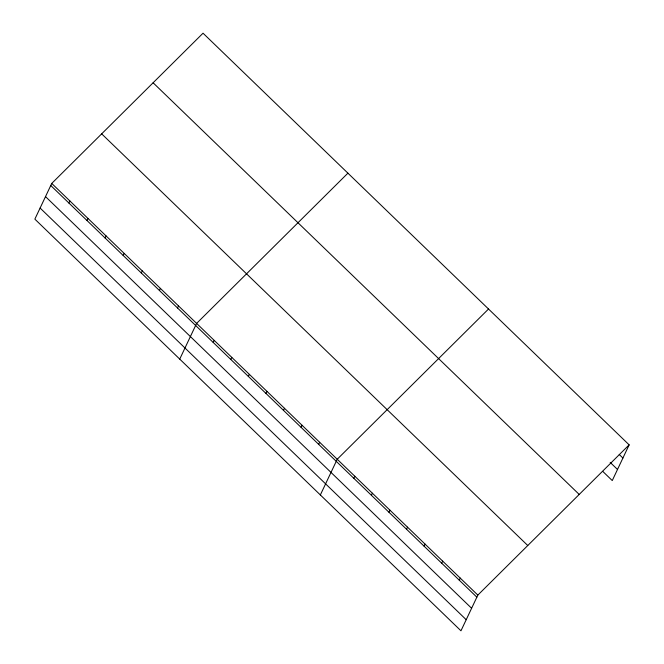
<?xml version="1.0" encoding="UTF-8"?>
<svg xmlns="http://www.w3.org/2000/svg" width="664" height="664" viewBox="0 0 664 664"><rect width="100%" height="100%" fill="white"/><g stroke="black" fill="none" stroke-linecap="round" stroke-linejoin="round"><path stroke-width="1" d="M51.742 183.43L34.86 219.137L460.965 630.8L477.839 595.102L629.14 444.863L203.035 33.2L51.742 183.43L477.839 595.102M68.865 203.001L69.844 200.926M86.976 220.498L87.955 218.423M105.086 237.994L106.066 235.919M123.197 255.491L124.176 253.416M141.308 272.987L142.287 270.912M159.41 290.483L160.397 288.408M177.52 307.98L178.5 305.905M179.737 359.099L196.61 323.401L347.911 173.163M213.21 342.458L214.19 340.383M230.781 359.44L231.769 357.365M248.361 376.422L249.34 374.347M265.94 393.395L266.92 391.32M283.511 410.377L284.499 408.302M301.091 427.359L302.07 425.284M318.67 444.341L319.65 442.265M320.347 494.954L337.229 459.247L488.521 309.017M353.821 478.304L354.8 476.229M371.4 495.286L372.379 493.211M388.971 512.268L389.959 510.193M406.551 529.25L407.53 527.174M424.13 546.231L425.109 544.156M441.701 563.213L442.689 561.138M459.281 580.195L460.26 578.12M629.14 444.863L612.258 480.57L602.738 471.365M619.246 454.5L622.915 458.036M610.183 462.393L617.503 469.473M153.11 82.776L579.207 494.439M101.667 133.854L527.764 545.517M50.754 185.505L476.86 597.177M45.509 196.602L471.614 608.274M40.106 208.04L466.211 619.703"/></g></svg>
